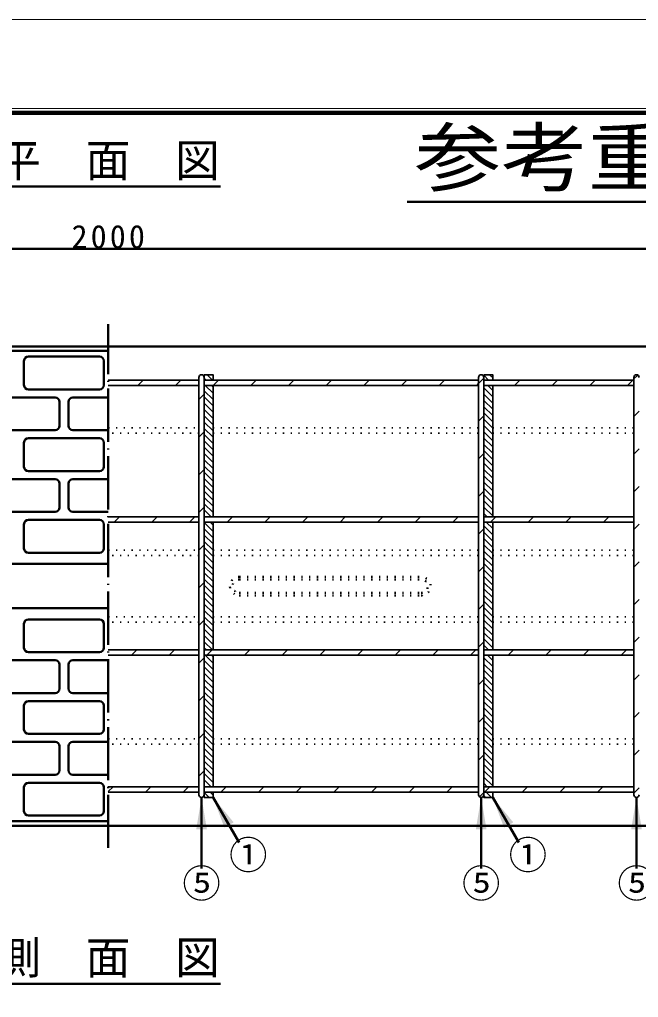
# Model space of a CAD drawing. Units: millimetres, scale not verified. Extents: x -2102 to 2102, y -1485 to 1485.
# Drawn here: x 735 to 1432, y 383 to 1485 of the extents above; entities that cross this region are included whole.
import ezdxf
from ezdxf.enums import TextEntityAlignment as Align

# ---------------------------------------------------------------- set-up
doc = ezdxf.new("R2010")
doc.units = ezdxf.units.MM
doc.header["$LTSCALE"] = 5
doc.linetypes.add('DOTTED', pattern=[1.75, 0.25, -1.5])
doc.linetypes.add('LONG_DASHED_DOTTED', pattern=[15.25, 12, -1.5, 0.25, -1.5])
doc.layers.add('0-0_V-nasSTD', color=7, linetype='Continuous', lineweight=35)
doc.layers.add('0-1_0', color=7, linetype='Continuous', lineweight=50)
doc.styles.add('ＭＳ ゴシック', font='')
doc.styles.get('ＭＳ ゴシック').set_extended_font_data('MS Gothic')

msp = doc.modelspace()

# ---------------------------------------------------------------- linework, layer by layer
at = {"layer": '0-0_V-nasSTD'}
for p, q in [((943.276, 1081.089), (945.508, 1078.857)), ((946.579, 1084.857), (952.579, 1078.857)), ((1258.276, 1084.857), (1258.276, 1081.857)), ((1258.276, 1084.287), (1263.706, 1078.857)), ((1264.777, 1084.857), (1268.276, 1081.358)), ((944.437, 1072.857), (953.276, 1064.018)), ((951.508, 1072.857), (953.276, 1071.089)), ((1258.276, 1070.145), (1268.276, 1060.145)), ((1262.635, 1072.857), (1268.276, 1067.216)), ((943.276, 1066.947), (953.276, 1056.947)), ((943.276, 1059.876), (953.276, 1049.876)), ((1258.276, 1063.074), (1268.276, 1053.074)), ((943.276, 1052.805), (953.276, 1042.805)), ((1258.276, 1056.003), (1268.276, 1046.003)), ((1258.276, 1048.932), (1268.276, 1038.932)), ((943.276, 1045.733), (953.276, 1035.733)), ((943.276, 1038.662), (953.276, 1028.662)), ((1258.276, 1041.86), (1268.276, 1031.86)), ((943.276, 1031.591), (953.276, 1021.591)), ((943.276, 1024.52), (953.276, 1014.52)), ((1258.276, 1034.789), (1268.276, 1024.789)), ((1258.276, 1027.718), (1268.276, 1017.718)), ((943.276, 1017.449), (953.276, 1007.449)), ((1258.276, 1020.647), (1268.276, 1010.647)), ((1258.276, 1013.576), (1268.276, 1003.576)), ((943.276, 1010.378), (953.276, 1000.378)), ((943.276, 1003.307), (953.276, 993.307)), ((1258.276, 1006.505), (1268.276, 996.505)), ((943.276, 996.236), (953.276, 986.236)), ((1258.276, 999.434), (1268.276, 989.434)), ((1258.276, 992.363), (1268.276, 982.363)), ((943.276, 989.165), (953.276, 979.165)), ((943.276, 982.094), (953.276, 972.094)), ((1258.276, 985.292), (1268.276, 975.292)), ((943.276, 975.023), (953.276, 965.023)), ((1258.276, 978.221), (1268.276, 968.221)), ((1258.276, 971.15), (1268.276, 961.15)), ((943.276, 967.952), (953.276, 957.952)), ((943.276, 960.881), (953.276, 950.881)), ((1258.276, 964.079), (1268.276, 954.079)), ((943.276, 953.81), (953.276, 943.81)), ((1258.276, 957.008), (1268.276, 947.008)), ((1258.276, 949.937), (1268.276, 939.937)), ((943.276, 946.739), (953.276, 936.739)), ((943.276, 939.667), (953.276, 929.667)), ((1258.276, 942.866), (1268.276, 932.866)), ((943.276, 932.596), (951.016, 924.857)), ((943.276, 925.525), (943.945, 924.857)), ((1258.276, 935.794), (1268.276, 925.794)), ((1258.276, 928.723), (1262.143, 924.857)), ((943.276, 918.454), (953.276, 908.454)), ((949.945, 918.857), (953.276, 915.525)), ((1258.276, 914.581), (1268.276, 904.581)), ((1261.072, 918.857), (1268.276, 911.652)), ((1268.143, 918.857), (1268.276, 918.723)), ((943.276, 911.383), (953.276, 901.383)), ((943.276, 904.312), (953.276, 894.312)), ((1258.276, 907.51), (1268.276, 897.51)), ((943.276, 897.241), (953.276, 887.241)), ((1258.276, 900.439), (1268.276, 890.439)), ((1258.276, 893.368), (1268.276, 883.368)), ((943.276, 890.17), (953.276, 880.17)), ((943.276, 883.099), (953.276, 873.099)), ((1258.276, 886.297), (1268.276, 876.297)), ((943.276, 876.028), (953.276, 866.028)), ((1258.276, 879.226), (1268.276, 869.226)), ((1258.276, 872.155), (1268.276, 862.155)), ((943.276, 868.957), (953.276, 858.957)), ((943.276, 861.886), (953.276, 851.886)), ((1258.276, 865.084), (1268.276, 855.084)), ((943.276, 854.815), (953.276, 844.815)), ((1258.276, 858.013), (1268.276, 848.013)), ((1258.276, 850.942), (1268.276, 840.942)), ((943.276, 847.744), (953.276, 837.744)), ((943.276, 840.673), (953.276, 830.673)), ((1258.276, 843.871), (1268.276, 833.871)), ((943.276, 833.601), (953.276, 823.601)), ((943.276, 826.53), (953.276, 816.53)), ((1258.276, 836.799), (1268.276, 826.799)), ((1258.276, 829.728), (1268.276, 819.728)), ((943.276, 819.459), (953.276, 809.459)), ((1258.276, 822.657), (1268.276, 812.657)), ((1258.276, 815.586), (1268.276, 805.586)), ((943.276, 812.388), (953.276, 802.388)), ((943.276, 805.317), (953.276, 795.317)), ((1258.276, 808.515), (1268.276, 798.515)), ((943.276, 798.246), (953.276, 788.246)), ((1258.276, 801.444), (1268.276, 791.444)), ((1258.276, 794.373), (1268.276, 784.373)), ((943.276, 791.175), (953.276, 781.175)), ((943.276, 784.104), (952.523, 774.857)), ((1258.276, 787.302), (1268.276, 777.302)), ((943.276, 777.033), (945.452, 774.857)), ((1258.276, 780.231), (1263.65, 774.857)), ((943.276, 762.891), (953.276, 752.891)), ((944.381, 768.857), (953.276, 759.962)), ((951.452, 768.857), (953.276, 767.033)), ((1258.276, 766.089), (1268.276, 756.089)), ((1262.579, 768.857), (1268.276, 763.16)), ((943.276, 755.82), (953.276, 745.82)), ((1258.276, 759.018), (1268.276, 749.018)), ((1258.276, 751.947), (1268.276, 741.947)), ((943.276, 748.749), (953.276, 738.749)), ((943.276, 741.678), (953.276, 731.678)), ((1258.276, 744.876), (1268.276, 734.876)), ((943.276, 734.606), (953.276, 724.606)), ((943.276, 727.535), (953.276, 717.535)), ((1258.276, 737.805), (1268.276, 727.805)), ((1258.276, 730.733), (1268.276, 720.733)), ((943.276, 720.464), (953.276, 710.464)), ((1258.276, 723.662), (1268.276, 713.662)), ((1258.276, 716.591), (1268.276, 706.591)), ((943.276, 713.393), (953.276, 703.393)), ((943.276, 706.322), (953.276, 696.322)), ((1258.276, 709.52), (1268.276, 699.52)), ((943.276, 699.251), (953.276, 689.251)), ((1258.276, 702.449), (1268.276, 692.449)), ((1258.276, 695.378), (1268.276, 685.378)), ((943.276, 692.18), (953.276, 682.18)), ((943.276, 685.109), (953.276, 675.109)), ((1258.276, 688.307), (1268.276, 678.307)), ((943.276, 678.038), (953.276, 668.038)), ((1258.276, 681.236), (1268.276, 671.236)), ((1258.276, 674.165), (1268.276, 664.165)), ((943.276, 670.967), (953.276, 660.967)), ((943.276, 663.896), (953.276, 653.896)), ((1258.276, 667.094), (1268.276, 657.094)), ((943.276, 656.825), (953.276, 646.825)), ((1258.276, 660.023), (1268.276, 650.023)), ((1258.276, 652.952), (1268.276, 642.952)), ((943.276, 649.754), (953.276, 639.754)), ((943.276, 642.683), (953.276, 632.683)), ((1258.276, 645.881), (1268.276, 635.881)), ((943.276, 635.612), (953.276, 625.612)), ((943.276, 628.54), (950.96, 620.857)), ((1258.276, 638.81), (1268.276, 628.81)), ((1258.276, 631.739), (1268.276, 621.739)), ((943.276, 621.469), (943.889, 620.857)), ((1258.276, 624.667), (1262.087, 620.857)), ((943.276, 614.398), (948.818, 608.857)), ((949.889, 614.857), (953.276, 611.469)), ((1258.276, 610.525), (1259.945, 608.857)), ((1261.016, 614.857), (1267.016, 608.857)), ((1268.087, 614.857), (1268.276, 614.667)), ((1268.276, 608.857), (1268.276, 614.857))]:
    msp.add_line(p, q, dxfattribs=at)
at = {"layer": '0-0_V-nasSTD', "lineweight": 50}
for p, q in [((940.276, 528.907), (940.276, 608.857)), ((982.566, 558.125), (953.276, 608.857)), ((1255.276, 528.907), (1255.276, 608.857)), ((1297.566, 558.125), (1268.276, 608.857)), ((1430.276, 528.907), (1430.276, 608.857))]:
    msp.add_line(p, q, dxfattribs=at)
at = {"layer": '0-0_V-nasSTD', "lineweight": 18}
for points in [[(-2102.5, -1485), (-2102.5, 1485), (2102.5, 1485), (2102.5, -1485)], [(-2002.5, -1385), (-2002.5, 1385), (2002.5, 1385), (2002.5, -1385)]]:
    msp.add_lwpolyline(points, close=True, dxfattribs=at)
at = {"layer": '0-0_V-nasSTD', "lineweight": 100}
msp.add_lwpolyline([(1997.5, -1380), (1997.5, 1380), (-1997.5, 1380)], dxfattribs=at)
at = {"layer": '0-0_V-nasSTD'}
for points in [[(953.276, 1078.857), (953.276, 1084.857), (943.276, 1084.857), (943.276, 1081.857)], [(1268.276, 1078.857), (1268.276, 1084.857), (1258.276, 1084.857)], [(953.276, 924.857), (953.276, 1019.033), (953.276, 1025.033), (953.276, 1072.857)], [(1268.276, 924.857), (1268.276, 1019.033), (1268.276, 1025.033), (1268.276, 1072.857)], [(1268.276, 774.857), (1268.276, 806.357), (1268.276, 812.357), (1268.276, 881.357), (1268.276, 887.357), (1268.276, 918.857)], [(953.276, 812.357), (953.276, 881.357), (953.276, 887.357), (953.276, 910.221)], [(953.276, 774.857), (953.276, 806.357), (953.276, 812.357)], [(953.276, 620.857), (953.276, 668.68), (953.276, 674.68), (953.276, 768.857)], [(1268.276, 620.857), (1268.276, 668.68), (1268.276, 674.68), (1268.276, 768.857)], [(943.276, 611.857), (943.276, 608.857), (953.276, 608.857), (953.276, 614.857)], [(1258.276, 611.857), (1258.276, 608.857), (1268.276, 608.857)]]:
    msp.add_lwpolyline(points, dxfattribs=at)
for points in [[(934.276, 572.857), (940.276, 608.857), (946.276, 572.857)], [(953.276, 608.857), (966.08, 574.68), (976.472, 580.68)], [(1249.276, 572.857), (1255.276, 608.857), (1261.276, 572.857)], [(1268.276, 608.857), (1281.08, 574.68), (1291.472, 580.68)], [(1424.276, 572.857), (1430.276, 608.857), (1436.276, 572.857)]]:
    msp.add_solid(points, dxfattribs=at)
at = {"layer": '0-1_0'}
for p, q in [((708.873, 1296.857), (961.679, 1296.857)), ((1172.036, 1279.753), (1894.036, 1279.753)), ((-164.724, 1226.857), (1835.276, 1226.857)), ((1835.276, 1116.857), (-164.724, 1116.857)), ((-164.724, 1111.857), (835.276, 1111.857)), ((745.276, 1105.357), (825.276, 1105.357)), ((740.276, 1073.357), (740.276, 1100.357)), ((830.276, 1100.357), (830.276, 1073.357)), ((695.276, 1059.357), (775.276, 1059.357)), ((825.276, 1068.357), (745.276, 1068.357)), ((795.276, 1059.357), (835.276, 1059.357)), ((780.276, 1054.357), (780.276, 1027.357)), ((790.276, 1027.357), (790.276, 1054.357)), ((775.276, 1022.357), (695.276, 1022.357)), ((835.276, 1022.357), (795.276, 1022.357)), ((740.276, 981.357), (740.276, 1008.357)), ((745.276, 1013.357), (825.276, 1013.357)), ((830.276, 1008.357), (830.276, 981.357)), ((825.276, 976.357), (745.276, 976.357)), ((695.276, 967.357), (775.276, 967.357)), ((780.276, 962.357), (780.276, 935.357)), ((790.276, 935.357), (790.276, 962.357)), ((795.276, 967.357), (835.276, 967.357)), ((775.276, 930.357), (695.276, 930.357)), ((835.276, 930.357), (795.276, 930.357)), ((740.276, 916.357), (740.276, 889.357)), ((825.276, 921.357), (745.276, 921.357)), ((830.276, 889.357), (830.276, 916.357)), ((745.276, 884.357), (825.276, 884.357)), ((-164.724, 871.857), (835.276, 871.857)), ((-164.724, 821.857), (835.276, 821.857)), ((740.276, 777.357), (740.276, 804.357)), ((745.276, 809.357), (825.276, 809.357)), ((830.276, 804.357), (830.276, 777.357)), ((825.276, 772.357), (745.276, 772.357)), ((775.276, 763.357), (695.276, 763.357)), ((835.276, 763.357), (795.276, 763.357)), ((780.276, 731.357), (780.276, 758.357)), ((790.276, 758.357), (790.276, 731.357)), ((695.276, 726.357), (775.276, 726.357)), ((825.276, 717.357), (745.276, 717.357)), ((795.276, 726.357), (835.276, 726.357)), ((740.276, 712.357), (740.276, 685.357)), ((830.276, 685.357), (830.276, 712.357)), ((745.276, 680.357), (825.276, 680.357)), ((775.276, 671.357), (695.276, 671.357)), ((780.276, 639.357), (780.276, 666.357)), ((790.276, 666.357), (790.276, 639.357)), ((835.276, 671.357), (795.276, 671.357)), ((695.276, 634.357), (775.276, 634.357)), ((795.276, 634.357), (835.276, 634.357)), ((740.276, 620.357), (740.276, 593.357)), ((825.276, 625.357), (745.276, 625.357)), ((830.276, 593.357), (830.276, 620.357)), ((745.276, 588.357), (825.276, 588.357)), ((-164.724, 581.857), (835.276, 581.857)), ((-164.724, 576.857), (1835.276, 576.857)), ((708.873, 398.874), (961.679, 398.874))]:
    msp.add_line(p, q, dxfattribs=at)
at = {"layer": '0-1_0', "linetype": 'LONG_DASHED_DOTTED'}
msp.add_line((835.276, 551.857), (835.276, 1141.857), dxfattribs=at)
at = {"layer": '0-1_0', "lineweight": 35}
for p, q in [((937.276, 1081.857), (937.276, 611.857)), ((953.276, 1084.857), (943.276, 1084.857)), ((943.276, 1081.857), (943.276, 611.857)), ((1252.276, 1081.857), (1252.276, 611.857)), ((1258.276, 1080.871), (1252.276, 1074.871)), ((1268.276, 1084.857), (1258.276, 1084.857)), ((1258.276, 1081.857), (1258.276, 611.857)), ((1431.64, 1084.529), (1427.276, 1080.165)), ((1427.276, 1081.857), (1427.276, 611.857)), ((835.276, 1078.857), (937.276, 1078.857)), ((937.276, 1072.857), (835.276, 1072.857)), ((868.425, 1072.857), (874.425, 1078.857)), ((910.851, 1072.857), (916.851, 1078.857)), ((943.276, 1078.857), (1252.276, 1078.857)), ((943.276, 1072.857), (1252.276, 1072.857)), ((953.276, 1072.857), (953.276, 924.857)), ((959.278, 1078.857), (953.278, 1072.857)), ((995.704, 1072.857), (1001.704, 1078.857)), ((1038.13, 1072.857), (1044.13, 1078.857)), ((1080.557, 1072.857), (1086.557, 1078.857)), ((1122.983, 1072.857), (1128.983, 1078.857)), ((1165.41, 1072.857), (1171.41, 1078.857)), ((1207.836, 1072.857), (1213.836, 1078.857)), ((1250.262, 1072.857), (1252.276, 1074.871)), ((1258.276, 1078.857), (1427.276, 1078.857)), ((1258.276, 1072.857), (1427.276, 1072.857)), ((1268.276, 1072.857), (1268.276, 924.857)), ((1292.689, 1072.857), (1298.689, 1078.857)), ((1335.115, 1072.857), (1341.115, 1078.857)), ((1377.542, 1072.857), (1383.542, 1078.857)), ((1419.968, 1072.857), (1425.968, 1078.857)), ((943.276, 1062.855), (937.276, 1056.855)), ((1258.276, 1038.444), (1252.276, 1032.444)), ((1433.276, 1043.739), (1427.276, 1037.739)), ((943.276, 1020.429), (937.276, 1014.429)), ((1258.276, 996.018), (1252.276, 990.018)), ((1433.276, 1001.312), (1427.276, 995.312)), ((943.276, 978.003), (937.276, 972.003)), ((1433.276, 958.886), (1427.276, 952.886)), ((1258.276, 953.591), (1252.276, 947.591)), ((943.276, 935.576), (937.276, 929.576)), ((835.276, 924.857), (937.276, 924.857)), ((937.276, 918.857), (835.276, 918.857)), ((841.704, 918.857), (847.704, 924.857)), ((884.13, 918.857), (890.13, 924.857)), ((926.557, 918.857), (932.557, 924.857)), ((943.276, 924.857), (1252.276, 924.857)), ((943.276, 918.857), (1252.276, 918.857)), ((953.276, 918.857), (953.276, 774.857)), ((968.983, 918.857), (974.983, 924.857)), ((1011.41, 918.857), (1017.41, 924.857)), ((1053.836, 918.857), (1059.836, 924.857)), ((1096.262, 918.857), (1102.262, 924.857)), ((1138.689, 918.857), (1144.689, 924.857)), ((1181.115, 918.857), (1187.115, 924.857)), ((1223.542, 918.857), (1229.542, 924.857)), ((1258.276, 924.857), (1427.276, 924.857)), ((1258.276, 918.857), (1427.276, 918.857)), ((1265.968, 918.857), (1271.968, 924.857)), ((1268.276, 918.857), (1268.276, 774.857)), ((1308.394, 918.857), (1314.394, 924.857)), ((1350.821, 918.857), (1356.821, 924.857)), ((1393.247, 918.857), (1399.247, 924.857)), ((1433.276, 916.459), (1427.276, 910.459)), ((1258.276, 911.165), (1252.276, 905.165)), ((943.276, 893.15), (937.276, 887.15)), ((1433.276, 874.033), (1427.276, 868.033)), ((1258.276, 868.739), (1252.276, 862.739)), ((943.276, 850.723), (937.276, 844.723)), ((1258.276, 826.312), (1252.276, 820.312)), ((1433.276, 831.607), (1427.276, 825.607)), ((943.276, 808.297), (937.276, 802.297)), ((1258.276, 783.886), (1252.276, 777.886)), ((1433.276, 789.18), (1427.276, 783.18)), ((835.276, 774.857), (937.276, 774.857)), ((861.41, 768.857), (867.41, 774.857)), ((903.836, 768.857), (909.836, 774.857)), ((943.276, 774.857), (1252.276, 774.857)), ((952.262, 774.857), (946.262, 768.857)), ((988.689, 768.857), (994.689, 774.857)), ((1031.115, 768.857), (1037.115, 774.857)), ((1073.542, 768.857), (1079.542, 774.857)), ((1115.968, 768.857), (1121.968, 774.857)), ((1158.394, 768.857), (1164.394, 774.857)), ((1200.821, 768.857), (1206.821, 774.857)), ((1243.247, 768.857), (1249.247, 774.857)), ((1258.276, 774.857), (1427.276, 774.857)), ((1285.674, 768.857), (1291.674, 774.857)), ((1328.1, 768.857), (1334.1, 774.857)), ((1370.526, 768.857), (1376.526, 774.857)), ((1412.953, 768.857), (1418.953, 774.857)), ((937.276, 768.857), (835.276, 768.857)), ((943.276, 765.871), (937.276, 759.871)), ((943.276, 768.857), (1252.276, 768.857)), ((953.276, 768.857), (953.276, 620.857)), ((1258.276, 768.857), (1427.276, 768.857)), ((1268.276, 768.857), (1268.276, 620.857)), ((1258.276, 741.459), (1252.276, 735.459)), ((1433.276, 746.754), (1427.276, 740.754)), ((943.276, 723.444), (937.276, 717.444)), ((1258.276, 699.033), (1252.276, 693.033)), ((1433.276, 704.327), (1427.276, 698.327)), ((943.276, 681.018), (937.276, 675.018)), ((1433.276, 661.901), (1427.276, 655.901)), ((1258.276, 656.607), (1252.276, 650.607)), ((943.276, 638.591), (937.276, 632.591)), ((835.276, 615.444), (840.689, 620.857)), ((835.276, 620.857), (937.276, 620.857)), ((877.115, 614.857), (883.115, 620.857)), ((919.542, 614.857), (925.542, 620.857)), ((943.276, 620.857), (1252.276, 620.857)), ((961.968, 614.857), (967.968, 620.857)), ((1004.394, 614.857), (1010.394, 620.857)), ((1046.821, 614.857), (1052.821, 620.857)), ((1089.247, 614.857), (1095.247, 620.857)), ((1131.674, 614.857), (1137.674, 620.857)), ((1174.1, 614.857), (1180.1, 620.857)), ((1216.526, 614.857), (1222.526, 620.857)), ((1258.276, 620.857), (1427.276, 620.857)), ((1264.953, 620.857), (1258.953, 614.857)), ((1301.379, 614.857), (1307.379, 620.857)), ((1343.806, 614.857), (1349.806, 620.857)), ((1386.232, 614.857), (1392.232, 620.857)), ((1433.276, 619.474), (1427.276, 613.474)), ((937.276, 614.857), (835.276, 614.857)), ((943.276, 614.857), (1252.276, 614.857)), ((943.276, 608.857), (953.276, 608.857)), ((943.276, 608.857), (953.276, 608.857)), ((953.276, 614.857), (953.276, 608.857)), ((1258.276, 614.18), (1253.52, 609.424)), ((1258.276, 614.857), (1427.276, 614.857)), ((1258.276, 608.857), (1268.276, 608.857)), ((1258.276, 608.857), (1268.276, 608.857)), ((1268.276, 614.857), (1268.276, 608.857))]:
    msp.add_line(p, q, dxfattribs=at)
at = {"layer": '0-1_0', "linetype": 'DOTTED', "lineweight": 35}
for p, q in [((835.276, 1025.033), (937.276, 1025.033)), ((953.276, 1025.033), (1252.276, 1025.033)), ((1268.276, 1025.033), (1427.276, 1025.033)), ((937.276, 1019.033), (835.276, 1019.033)), ((953.276, 1019.033), (1252.276, 1019.033)), ((1268.276, 1019.033), (1427.276, 1019.033)), ((835.276, 887.357), (937.276, 887.357)), ((937.276, 881.357), (835.276, 881.357)), ((953.276, 887.357), (1252.276, 887.357)), ((953.276, 881.357), (1252.276, 881.357)), ((1268.276, 887.357), (1427.276, 887.357)), ((1268.276, 881.357), (1427.276, 881.357)), ((835.276, 812.357), (937.276, 812.357)), ((937.276, 806.357), (835.276, 806.357)), ((953.276, 812.357), (1252.276, 812.357)), ((953.276, 806.357), (1252.276, 806.357)), ((1268.276, 812.357), (1427.276, 812.357)), ((1268.276, 806.357), (1427.276, 806.357)), ((835.276, 674.68), (937.276, 674.68)), ((953.276, 674.68), (1252.276, 674.68)), ((1268.276, 674.68), (1427.276, 674.68)), ((937.276, 668.68), (835.276, 668.68)), ((953.276, 668.68), (1252.276, 668.68)), ((1268.276, 668.68), (1427.276, 668.68))]:
    msp.add_line(p, q, dxfattribs=at)
at = {"layer": '0-1_0', "linetype": 'DOTTED'}
for p, q in [((982.776, 857.357), (1187.776, 857.357)), ((982.776, 854.357), (1187.776, 854.357)), ((982.776, 839.357), (1187.776, 839.357)), ((982.776, 836.357), (1187.776, 836.357))]:
    msp.add_line(p, q, dxfattribs=at)
at = {"layer": '0-1_0', "lineweight": 35}
for points in [[(943.276, 1084.857), (953.276, 1084.857), (953.276, 1078.857)], [(1258.276, 1084.857), (1268.276, 1084.857), (1268.276, 1078.857)]]:
    msp.add_lwpolyline(points, dxfattribs=at)
at = {"layer": '0-1_0'}
for centre, start, end in [((745.276, 1100.357), 90, 180), ((825.276, 1100.357), 0, 90), ((745.276, 1073.357), 180, 270), ((825.276, 1073.357), 270, 0), ((775.276, 1054.357), 0, 90), ((795.276, 1054.357), 90, 180), ((775.276, 1027.357), 270, 0), ((795.276, 1027.357), 180, 270), ((745.276, 1008.357), 90, 180), ((825.276, 1008.357), 0, 90), ((745.276, 981.357), 180, 270), ((825.276, 981.357), 270, 0), ((775.276, 962.357), 0, 90), ((795.276, 962.357), 90, 180), ((775.276, 935.357), 270, 0), ((795.276, 935.357), 180, 270), ((745.276, 916.357), 90, 180), ((825.276, 916.357), 0, 90), ((745.276, 889.357), 180, 270), ((825.276, 889.357), 270, 0), ((745.276, 804.357), 90, 180), ((825.276, 804.357), 0, 90), ((745.276, 777.357), 180, 270), ((825.276, 777.357), 270, 0), ((775.276, 758.357), 0, 90), ((795.276, 758.357), 90, 180), ((775.276, 731.357), 270, 0), ((795.276, 731.357), 180, 270), ((745.276, 712.357), 90, 180), ((825.276, 712.357), 0, 90), ((745.276, 685.357), 180, 270), ((825.276, 685.357), 270, 0), ((775.276, 666.357), 0, 90), ((795.276, 666.357), 90, 180), ((775.276, 639.357), 270, 0), ((795.276, 639.357), 180, 270), ((745.276, 620.357), 90, 180), ((825.276, 620.357), 0, 90), ((745.276, 593.357), 180, 270), ((825.276, 593.357), 270, 0)]:
    msp.add_arc(centre, 5, start, end, dxfattribs=at)
at = {"layer": '0-1_0', "lineweight": 35}
for centre, start, end in [((940.276, 1081.857), 0, 180), ((1255.276, 1081.857), 0, 180), ((1430.276, 1081.857), 0, 180), ((940.276, 611.857), 180, 0), ((1255.276, 611.857), 180, 0), ((1430.276, 611.857), 180, 0)]:
    msp.add_arc(centre, 3, start, end, dxfattribs=at)
at = {"layer": '0-1_0', "linetype": 'DOTTED'}
for centre, radius, start, end in [((982.776, 846.857), 10.5, 90, 270), ((982.776, 846.857), 7.5, 90, 270), ((1187.776, 846.857), 10.5, 270, 90), ((1187.776, 846.857), 7.5, 270, 90)]:
    msp.add_arc(centre, radius, start, end, dxfattribs=at)

# ---------------------------------------------------------------- texts
at = {"layer": '0-0_V-nasSTD', "style": 'ＭＳ ゴシック', "width": 1.15}
msp.add_text('参考重量\u3000981kg', height=62.32, dxfattribs=at).set_placement((1180.036, 1279.753), align=Align.BOTTOM_LEFT)
at = {"layer": '0-0_V-nasSTD', "style": 'ＭＳ ゴシック'}
for s, height, p in [('平\u3000面\u3000図', 36.95, (708.873, 1296.857)), ('①', 31.67, (971.329, 518.576)), ('①', 31.67, (1286.329, 518.576)), ('⑤', 31.67, (918.712, 486.557)), ('⑤', 31.67, (1233.712, 486.557)), ('⑤', 31.67, (1408.712, 486.557)), ('側\u3000面\u3000図', 36.95, (708.873, 398.874))]:
    msp.add_text(s, height=height, dxfattribs=at).set_placement(p, align=Align.BOTTOM_LEFT)
at = {"layer": '0-0_V-nasSTD', "insert": (793.876, 1226.857), "char_height": 26.39, "attachment_point": 7, "style": 'ＭＳ ゴシック'}
msp.add_mtext('\\T1.2;2000', dxfattribs=at)

doc.saveas('drawing.dxf')
